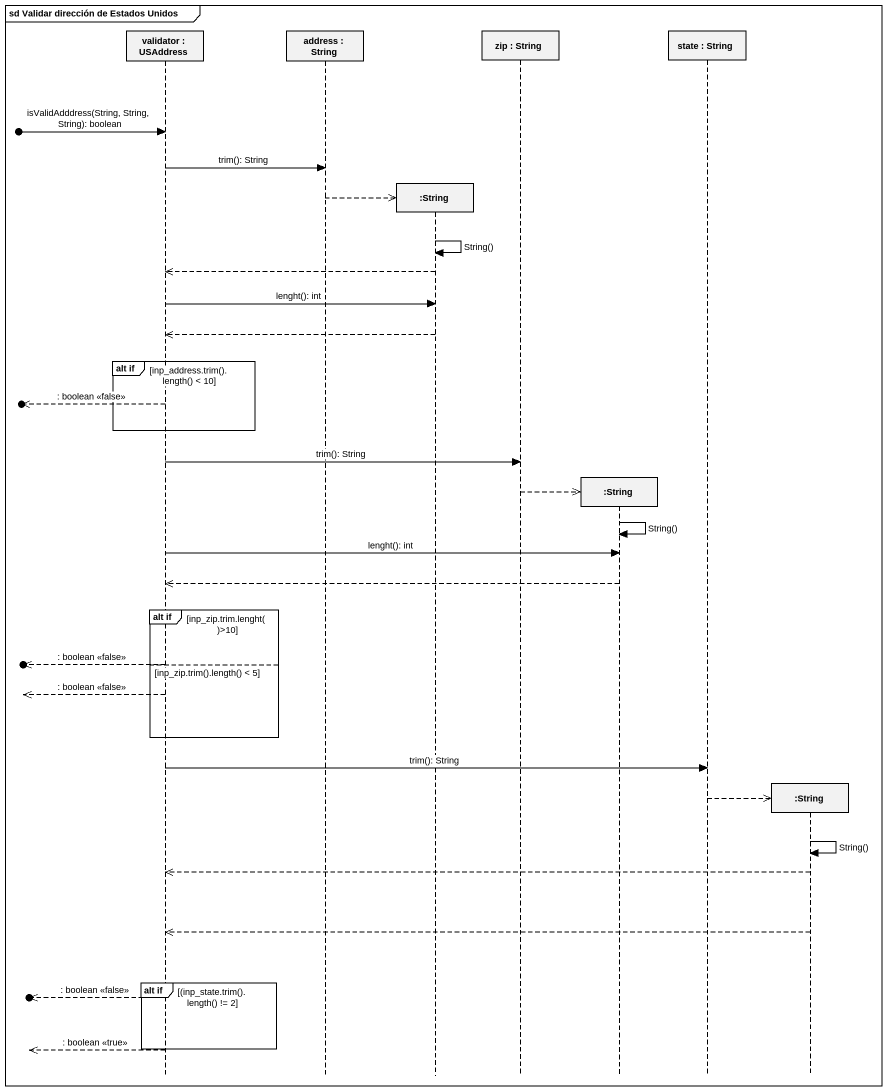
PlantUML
@startuml
mainframe sd Validar dirección de Estados Unidos
hide footbox
participant "validator : USAddress" as validator
participant "address : String" as address
participant ":String" as String
participant "zip : String" as zip
participant ":String" as String_2
participant "state : String" as state_
participant ":String" as String_3

[o-> validator : isValidAdddress(String, String, String): boolean
validator -> address : trim(): String
address -->> String **
String -> String : String()
String -->> validator
validator -> String : lenght(): int
String -->> validator
group alt if [inp_address.trim().length() < 10]
  [o<<-- validator : : boolean <<false>>
end
validator -> zip : trim(): String
zip -->> String_2 **
String_2 -> String_2 : String()
validator -> String_2 : lenght(): int
String_2 -->> validator
group alt if [inp_zip.trim.lenght()>10]
else inp_zip.trim().length() < 5
  [o<<-- validator : : boolean <<false>>
  [o<<-- validator : : boolean <<false>>
end
validator -> state_ : trim(): String
state_ -->> String_3 **
String_3 -> String_3 : String()
String_3 -->> validator
String_3 -->> validator
group alt if [(inp_state.trim().length() != 2]
  [o<<-- validator : : boolean <<false>>
end
[o<<-- validator : : boolean <<true>>
@enduml
